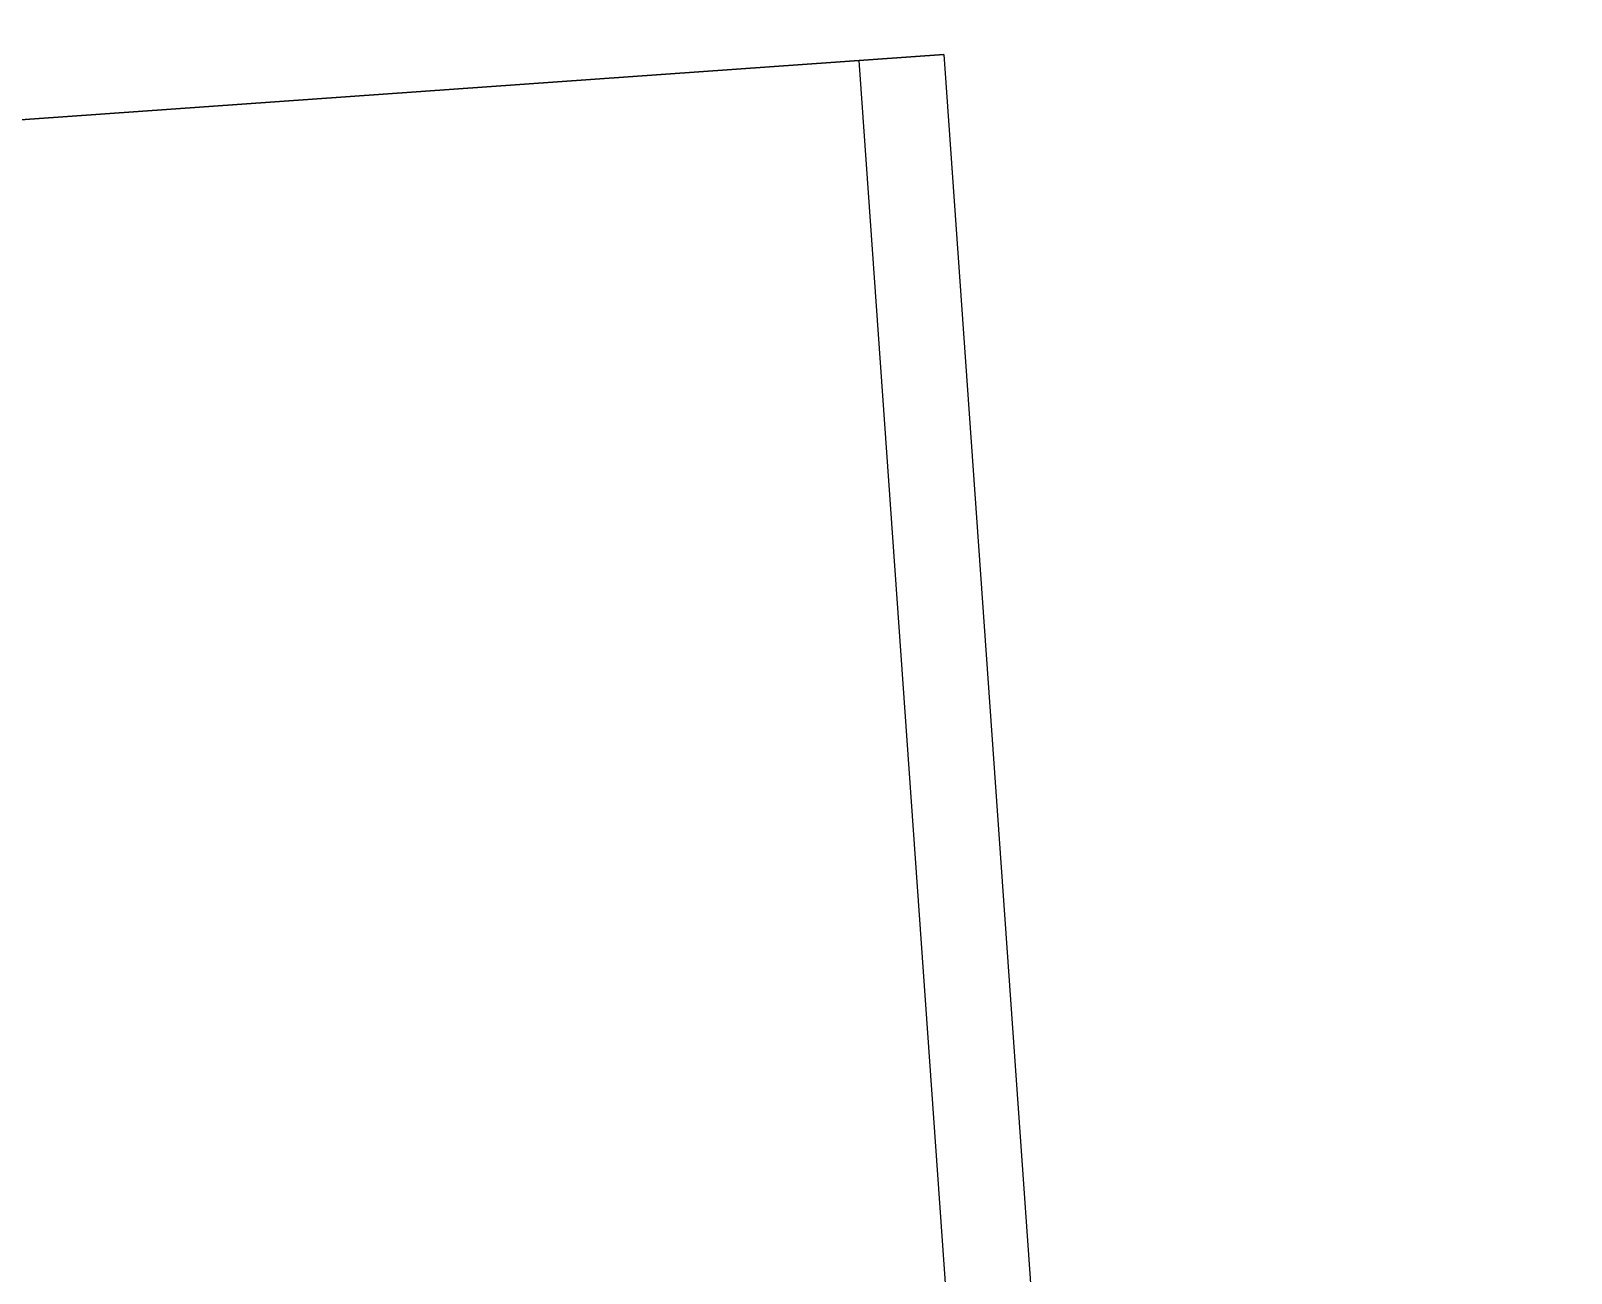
# Model space of a CAD drawing. Extents: x 39751 to 116307, y -36149 to -14965.
# Drawn here: x 45039.9 to 45112.1, y -31441.7 to -31383.5 of the extents above; entities that cross this region are included whole.
import ezdxf

# ---------------------------------------------------------------- set-up
doc = ezdxf.new("R2010")
doc.units = 0
doc.header["$LTSCALE"] = 1500
doc.layers.add('AM_0', color=7, linetype='Continuous', lineweight=30)
doc.layers.add('confinea', color=3, linetype='Continuous')
doc.styles.get("Standard").update_dxf_attribs({"font": 'gbenor.shx', "width": 0.9, "bigfont": 'gbcbig.shx'})
doc.dimstyles.get("Standard").update_dxf_attribs({"dimtxt": 3.5, "dimasz": 3, "dimexe": 1, "dimexo": 0, "dimgap": 1, "dimtad": 1, "dimdec": 0, "dimdsep": 46, "dimtxsty": 'Standard', "dimblk": 'CLOSED', "dimcen": 0, "dimadec": 0, "dimazin": 2, "dimtfac": 1, "dimtdec": 0, "dimtofl": 0, "dimtmove": 2, "dimatfit": 3, "dimldrblk": 'NONE', "dimfxl": 0.18, "dimtolj": 1, "dimtzin": 0, "dimarcsym": 0})

msp = doc.modelspace()

# ---------------------------------------------------------------- linework, layer by layer
for p, q in [((45078.687, -31384.844), (45085.157, -31476.344)), ((45082.677, -31384.562), (45089.147, -31476.062))]:
    msp.add_line(p, q)
at = {"layer": 'AM_0'}
for p in [(44476.199, -31427.56), (44479.83, -31427.302)]:
    msp.add_line(p, (45082.677, -31384.562), dxfattribs=at)

# ---------------------------------------------------------------- leaders
at = {"layer": 'confinea', "annotation_type": 0, "has_hookline": 1, "hookline_direction": 0, "text_width": 4073.824}
for points in [[(44056.292, -31787.932), (44606.903, -29723.14), (45050.452, -29723.14)], [(44224.534, -32690.323), (44775.146, -30284.307), (45218.694, -30288.394)]]:
    msp.add_leader(points, dimstyle='Standard', override={"dimscale": 50, "dimgap": 1, "dimtad": 0, "dimldrblk": 'DotBlank', "dimarcsym": 1}, dxfattribs=at)

doc.saveas('drawing.dxf')
